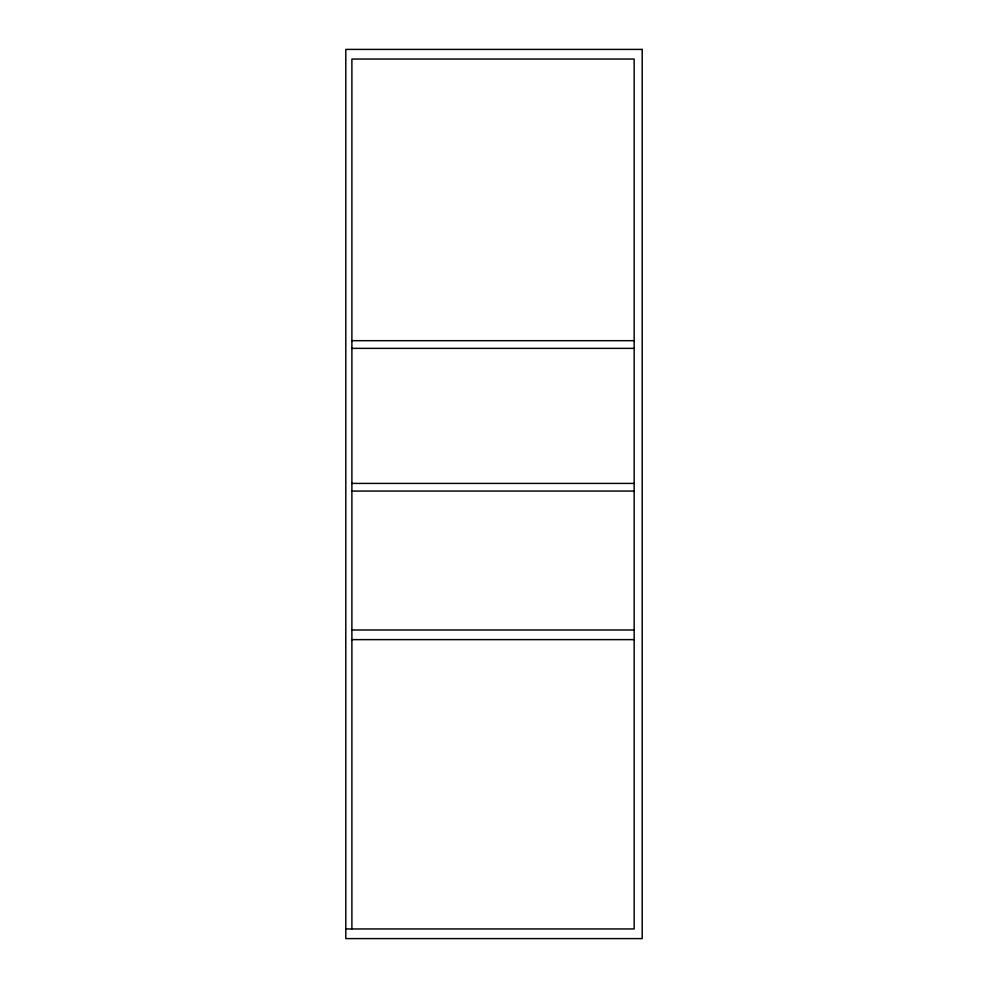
<?xml version="1.0" encoding="UTF-8"?>
<svg xmlns="http://www.w3.org/2000/svg" width="988" height="988" viewBox="0 0 988 988"><rect width="100%" height="100%" fill="white"/><g stroke="black" fill="none" stroke-linecap="round" stroke-linejoin="round"><path stroke-width="1.48" d="M351.889 340.675L634.16 340.675M351.889 348.356L634.16 348.356M351.889 483.416L634.16 483.416M351.889 491.073L634.16 491.073M351.889 629.986L634.16 629.986M351.889 639.631L634.16 639.631M345.8 928.955L634.16 928.955L634.16 59.045L351.889 59.045L351.889 928.955M642.2 49.4L345.8 49.4L345.8 938.6L642.2 938.6L642.2 49.4"/></g></svg>
